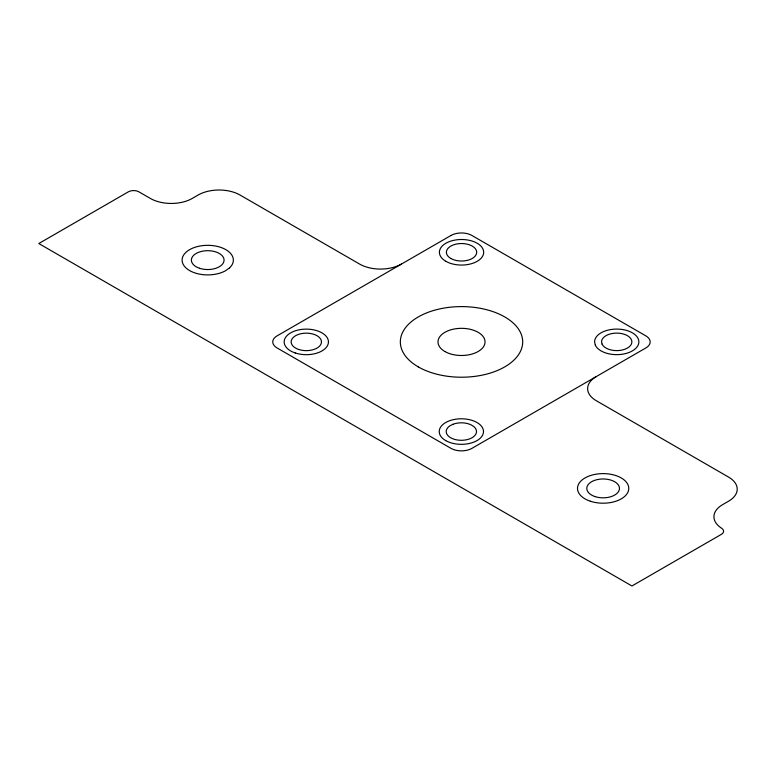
<?xml version="1.0" encoding="UTF-8"?>
<svg xmlns="http://www.w3.org/2000/svg" width="776" height="776" viewBox="0 0 776 776"><rect width="100%" height="100%" fill="white"/><g stroke="black" fill="none" stroke-linecap="round" stroke-linejoin="round"><path stroke-width="1.16" d="M401.454 264.073A29.595 17.082 0 0 1 359.608 264.073L240.007 195.019A29.595 17.082 0 0 0 198.152 195.019L192.215 198.452A29.595 17.082 0 0 1 150.369 198.452L138.856 191.808A7.401 4.268 0 0 0 128.399 191.808L38.8 243.538L631.945 585.987L721.544 534.257A7.624 4.404 0 0 0 721.544 528.213L720.041 527.137A29.595 17.082 0 0 1 722.592 504.662L728.538 501.228A29.595 17.082 0 0 0 728.538 477.065L596.298 400.726A29.595 17.082 0 0 1 596.298 376.564M229.57 267.856L225.35 270.853A25.627 14.793 0 0 1 183.417 264.8A25.627 14.793 0 0 1 210.645 245.42A25.627 14.793 0 0 1 229.57 267.856M451.001 235.468L277.08 335.872A14.793 8.546 0 0 0 277.08 347.958L451.001 448.363A14.793 8.546 0 0 0 471.924 448.363L646.02 347.852A14.802 8.546 0 0 0 645.845 335.872L471.924 235.468A14.793 8.546 0 0 0 451.001 235.468M452.912 424.297L449.944 425.801A15.151 8.749 0 0 0 450.439 437.615A15.151 8.749 0 0 0 470.867 438.362A15.151 8.749 0 0 0 473.942 426.684L471.323 424.967A15.151 8.749 0 0 0 452.912 424.297M602.069 344.108L601.565 341.847A15.151 8.749 0 0 1 623.147 333.942A15.151 8.749 0 0 1 626.426 348.579A15.151 8.749 0 0 1 602.069 344.108M595.318 345.145L594.581 341.838A22.135 12.775 0 0 1 626.116 330.295A22.135 12.775 0 0 1 630.907 351.673A22.135 12.775 0 0 1 595.318 345.145M450.827 258.466A15.151 8.749 0 0 0 476.173 254.538A15.151 8.749 0 0 0 457.617 243.829A15.151 8.749 0 0 0 450.827 258.466M298.721 349.472A15.151 8.749 0 0 0 321.458 341.906A15.151 8.749 0 0 0 298.741 334.32A15.151 8.749 0 0 0 298.721 349.472M445.89 261.318A22.135 12.775 0 0 0 482.924 255.585A22.135 12.775 0 0 0 455.813 239.939A22.135 12.775 0 0 0 445.89 261.318M295.229 352.964A22.135 12.775 0 0 0 328.442 341.915A22.135 12.775 0 0 0 295.258 330.828A22.135 12.775 0 0 0 295.229 352.964M445.715 440.593A22.135 12.775 0 0 0 482.74 434.861A22.135 12.775 0 0 0 455.628 419.215A22.135 12.775 0 0 0 445.715 440.593M444.881 351.518A23.532 13.59 0 0 0 484.243 345.427A23.532 13.59 0 0 0 455.425 328.791A23.532 13.59 0 0 0 444.881 351.518M418.274 366.883A61.168 35.308 0 0 0 520.599 351.053A61.168 35.308 0 0 0 445.686 307.8A61.168 35.308 0 0 0 418.274 366.883M594.969 496.572A16.335 9.428 0 0 0 619.471 488.405A16.335 9.428 0 0 0 594.969 480.237A16.335 9.428 0 0 0 594.969 496.572M199.558 268.283A16.335 9.428 0 0 0 224.06 260.115A16.335 9.428 0 0 0 199.558 251.948A16.335 9.428 0 0 0 199.558 268.283M590.323 501.218A25.627 14.793 0 0 0 628.764 488.405A25.627 14.793 0 0 0 590.323 475.591A25.627 14.793 0 0 0 590.323 501.218"/></g></svg>
